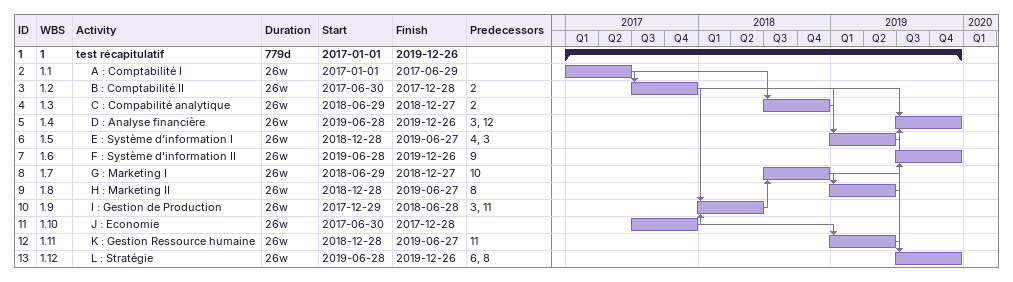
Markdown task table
| ID | WBS | Task | Duration | Start | Finish | Predecessors |
|---|---|---|---|---|---|---|
| 1 | 1 | **test récapitulatif** | 779d | 2017-01-01 | 2019-12-26 |  |
| 2 | 1.1 | A : Comptabilité I | 26w | 2017-01-01 | 2017-06-29 |  |
| 3 | 1.2 | B : Comptabilité II | 26w | 2017-06-30 | 2017-12-28 | 2 |
| 4 | 1.3 | C : Compabilité analytique | 26w | 2018-06-29 | 2018-12-27 | 2 |
| 5 | 1.4 | D : Analyse financière | 26w | 2019-06-28 | 2019-12-26 | 3, 12 |
| 6 | 1.5 | E : Système d'information I | 26w | 2018-12-28 | 2019-06-27 | 4, 3 |
| 7 | 1.6 | F : Système d'information II | 26w | 2019-06-28 | 2019-12-26 | 9 |
| 8 | 1.7 | G : Marketing I | 26w | 2018-06-29 | 2018-12-27 | 10 |
| 9 | 1.8 | H : Marketing II | 26w | 2018-12-28 | 2019-06-27 | 8 |
| 10 | 1.9 | I : Gestion de Production | 26w | 2017-12-29 | 2018-06-28 | 3, 11 |
| 11 | 1.10 | J : Economie | 26w | 2017-06-30 | 2017-12-28 |  |
| 12 | 1.11 | K : Gestion Ressource humaine | 26w | 2018-12-28 | 2019-06-27 | 11 |
| 13 | 1.12 | L : Stratégie | 26w | 2019-06-28 | 2019-12-26 | 6, 8 |
